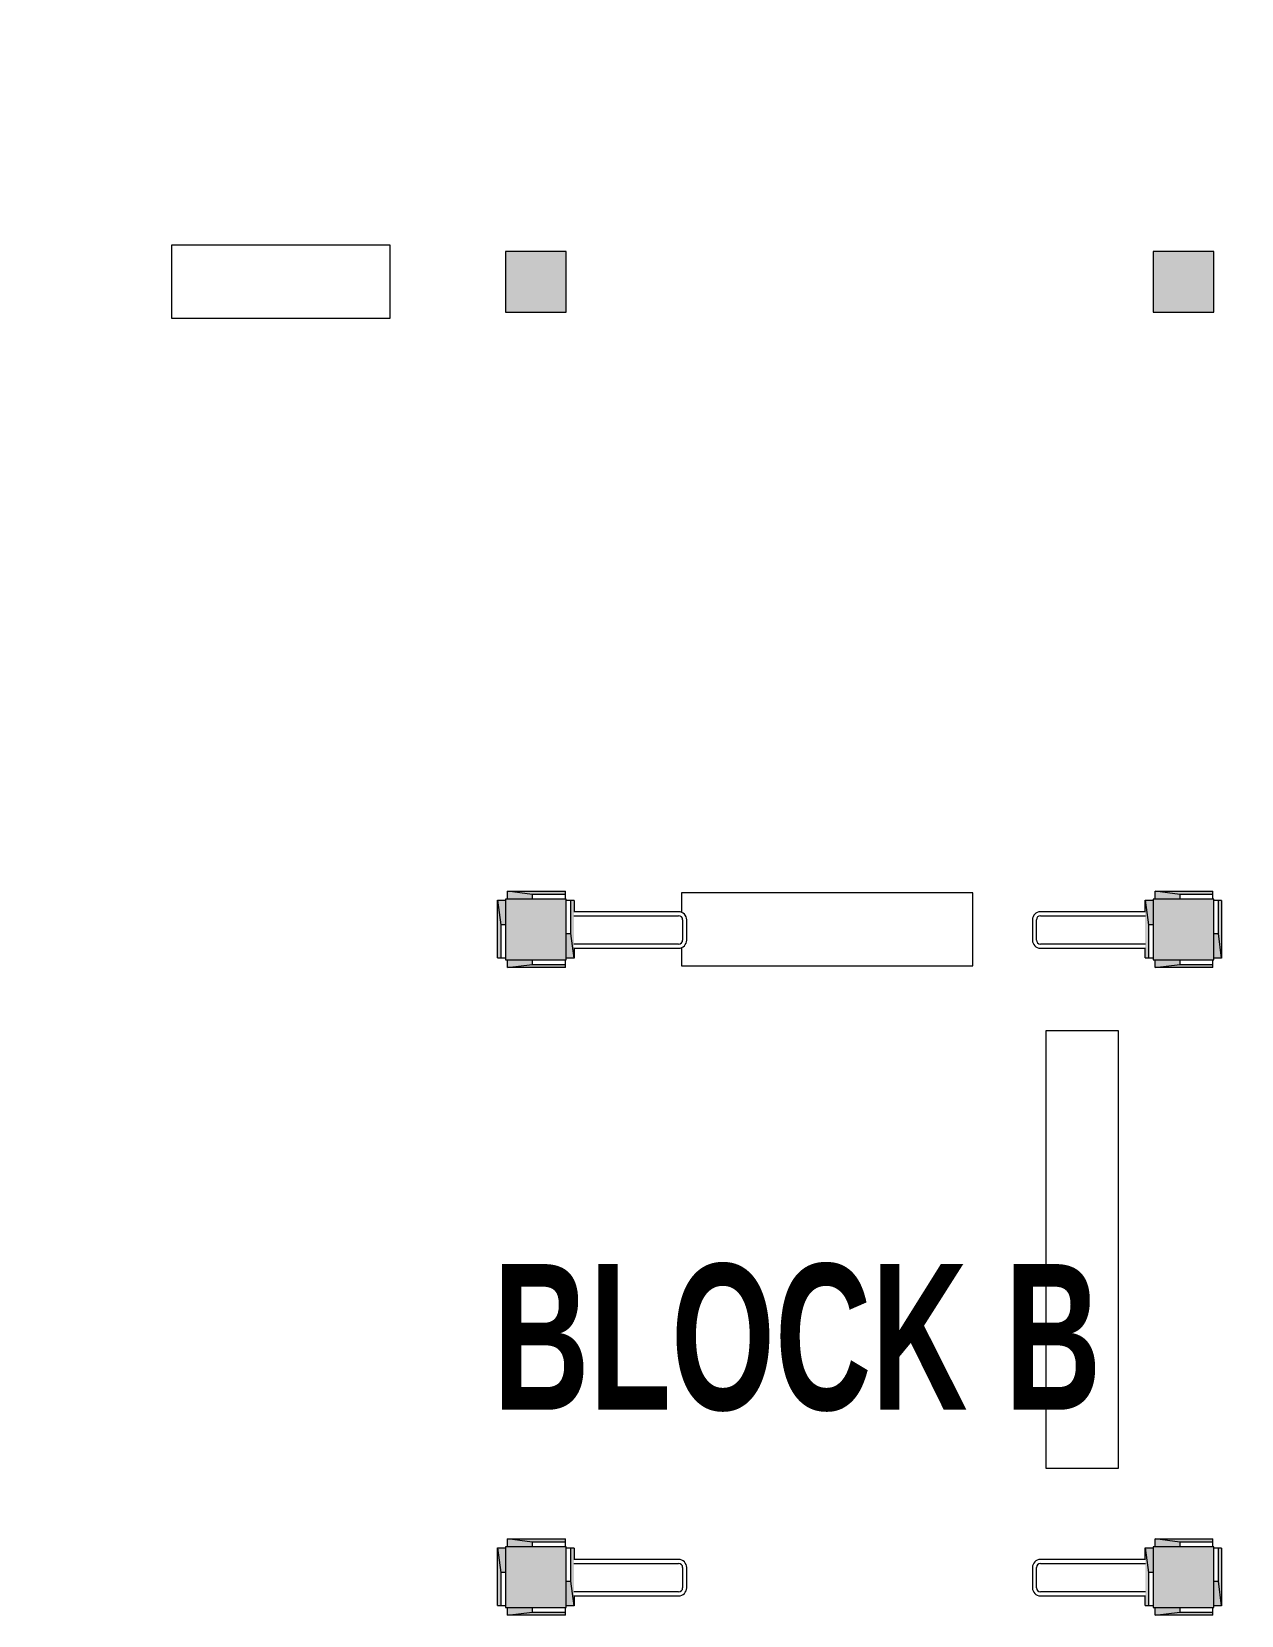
# Model space of a CAD drawing. Header units: millimetres. Extents: x -106145 to 154907, y -84585 to 152038.
# Drawn here: x 35161 to 50104, y 33263 to 52823 of the extents above; entities that cross this region are included whole.
import ezdxf

# ---------------------------------------------------------------- set-up
doc = ezdxf.new("R2010")
doc.units = ezdxf.units.MM
for name, color, linetype, lineweight in [('A-ANNO-DIMS', 211, 'Continuous', 9), ('A-ANNO-DIMS-300', 211, 'Continuous', 9), ('A-FLOR', 192, 'Continuous', 5), ('A-WALL', 113, 'Continuous', 5), ('A-WALL-PATT', 111, 'Continuous', 5), ('G-ANNO-TEXT', 231, 'Continuous', 9), ('S-COLS', 52, 'Continuous', 5)]:
    doc.layers.add(name, color=color, linetype=linetype, lineweight=lineweight)
doc.styles.add('RomanS', font='romans__.ttf', dxfattribs={"width": 0.8, "height": 1200})
doc.styles.add('Swis721 Cn BT_B', font='swisscb.ttf', dxfattribs={"width": 0.8, "height": 1800})
doc.dimstyles.new('Diagonal_-_4_mm_RomanS', dxfattribs={"dimscale": 304.8, "dimtxt": 1219.023462, "dimasz": 1.476378, "dimexe": 0.984252, "dimexo": 0.0625, "dimgap": 0.19685, "dimtad": 1, "dimdec": 0, "dimzin": 0, "dimdsep": 46, "dimtxsty": 'RomanS', "dimblk1": 'OBLIQUE', "dimblk2": 'OBLIQUE', "dimsah": 1, "dimcen": 0.09, "dimdle": 2.362205, "dimazin": 0, "dimtfac": 1, "dimtdec": 4, "dimtix": 1, "dimtmove": 0, "dimatfit": 3, "dimfxl": 2.362205, "dimfxlon": 1, "dimtvp": 1, "dimtolj": 1, "dimtzin": 0, "dimarcsym": 2})

# ---------------------------------------------------------------- blocks, each defined once
blk = doc.blocks.new('M_Concrete-Rectangular-Column - 750 x 750-8770424-Site Plan')
at = {"layer": 'S-COLS'}
blk.add_hatch(color=256, dxfattribs=at).paths.add_polyline_path([(-375, 375), (-375, -375), (375, -375), (375, 375), (292, 375)], flags=0)
at = {"layer": 'S-COLS', "color": 41}
for p, q in [((375, 375), (-375, 375)), ((-375, 375), (-375, -375)), ((375, -375), (375, 375)), ((-375, -375), (375, -375))]:
    blk.add_line(p, q, dxfattribs=at)
blk = doc.blocks.new('M_Concrete-Rectangular-Column - 750 x 750-3585654-Site Plan')
at = {"layer": 'S-COLS'}
blk.add_hatch(color=256, dxfattribs=at).paths.add_polyline_path([(-375, 375), (-375, -375), (375, -375), (375, 375), (-130, 375)], flags=0)
at = {"layer": 'S-COLS', "color": 41}
for p, q in [((375, 375), (-375, 375)), ((-375, 375), (-375, -375)), ((375, -375), (375, 375)), ((-375, -375), (375, -375))]:
    blk.add_line(p, q, dxfattribs=at)
blk = doc.blocks.new('Walls 213 - Walls 186-9526310-Site Plan')
at = {"layer": 'A-WALL', "color": 41}
for p, q in [((43153, 29953), (41858, 29953)), ((48920, 29953), (47623, 29953)), ((41858, 29903), (43153, 29903)), ((43203, 29853), (43203, 29603)), ((43253, 29603), (43253, 29853)), ((47523, 29853), (47523, 29603)), ((47573, 29603), (47573, 29853)), ((47623, 29903), (48920, 29903)), ((43153, 29553), (41858, 29553)), ((48920, 29553), (47623, 29553)), ((41858, 29503), (43153, 29503)), ((47623, 29503), (48920, 29503))]:
    blk.add_line(p, q, dxfattribs=at)
for centre, radius, start, end in [((43153, 29853), 100, 0, 90), ((47623, 29853), 100, 90, 180), ((43153, 29853), 50, 0, 90), ((47623, 29853), 50, 90, 180), ((43153, 29603), 50, 270, 0), ((43153, 29603), 100, 270, 0), ((47623, 29603), 100, 180, 270), ((47623, 29603), 50, 180, 270)]:
    blk.add_arc(centre, radius, start, end, dxfattribs=at)
blk = doc.blocks.new('Walls 198 - Walls 198-9526360-Site Plan')
at = {"layer": 'A-WALL-PATT'}
for points in [[(41039, 38110), (41344, 38110), (41344, 38168), (41039, 38208)], [(41754, 38168), (41754, 38208), (41039, 38208), (41344, 38168)]]:
    blk.add_hatch(color=90, dxfattribs=at).paths.add_polyline_path(points, flags=0)
at = {"layer": 'A-WALL', "color": 41}
for p, q in [((41344, 38168), (41039, 38208)), ((41039, 38110), (41039, 38208)), ((41039, 38208), (41754, 38208)), ((41754, 38168), (41754, 38208))]:
    blk.add_line(p, q, dxfattribs=at)
at = {"layer": 'A-WALL', "color": 61, "lineweight": 18}
for p, q in [((41344, 38168), (41344, 38110)), ((41754, 38168), (41344, 38168)), ((41754, 38110), (41754, 38168))]:
    blk.add_line(p, q, dxfattribs=at)
blk = doc.blocks.new('Walls 211 - Walls 198-9526403-Site Plan')
at = {"layer": 'A-WALL-PATT'}
for points in [[(41039, 37263), (41344, 37302), (41344, 37360), (41039, 37360)], [(41039, 37263), (41754, 37263), (41754, 37302), (41344, 37302)]]:
    blk.add_hatch(color=90, dxfattribs=at).paths.add_polyline_path(points, flags=0)
at = {"layer": 'A-WALL', "color": 41}
for p, q in [((41039, 37263), (41039, 37360)), ((41039, 37263), (41344, 37302)), ((41754, 37263), (41039, 37263)), ((41754, 37263), (41754, 37302))]:
    blk.add_line(p, q, dxfattribs=at)
at = {"layer": 'A-WALL', "color": 61, "lineweight": 18}
for p, q in [((41344, 37360), (41344, 37302)), ((41344, 37302), (41754, 37302)), ((41754, 37302), (41754, 37360))]:
    blk.add_line(p, q, dxfattribs=at)
blk = doc.blocks.new('Walls 215 - Walls 198-9526430-Site Plan')
at = {"layer": 'A-WALL-PATT'}
for points in [[(40956, 37382), (40956, 37791), (40916, 38097), (40916, 37382)], [(41014, 37791), (41014, 38097), (40916, 38097), (40956, 37791)]]:
    blk.add_hatch(color=90, dxfattribs=at).paths.add_polyline_path(points, flags=0)
at = {"layer": 'A-WALL', "color": 41}
for p, q in [((40916, 38097), (40956, 37791)), ((40916, 37382), (40916, 38097)), ((40916, 38097), (41014, 38097)), ((40916, 37382), (40956, 37382))]:
    blk.add_line(p, q, dxfattribs=at)
at = {"layer": 'A-WALL', "color": 61, "lineweight": 18}
for p, q in [((41014, 37791), (40956, 37791)), ((40956, 37791), (40956, 37382)), ((40956, 37382), (41014, 37382))]:
    blk.add_line(p, q, dxfattribs=at)
blk = doc.blocks.new('Walls 216 - Walls 198-9526457-Site Plan')
at = {"layer": 'A-WALL-PATT'}
for points in [[(41861, 37378), (41858, 38093), (41822, 38093), (41822, 37683), (41858, 37403)], [(41861, 37378), (41822, 37683), (41764, 37683), (41764, 37378)]]:
    blk.add_hatch(color=90, dxfattribs=at).paths.add_polyline_path(points, flags=0)
at = {"layer": 'A-WALL', "color": 61, "lineweight": 18}
for p, q in [((41822, 38093), (41764, 38093)), ((41822, 37683), (41822, 38093)), ((41764, 37683), (41822, 37683))]:
    blk.add_line(p, q, dxfattribs=at)
at = {"layer": 'A-WALL', "color": 41}
for p, q in [((41861, 38093), (41822, 38093)), ((41861, 38093), (41861, 37953)), ((41861, 37378), (41822, 37683)), ((41861, 37378), (41764, 37378)), ((41861, 37503), (41861, 37378))]:
    blk.add_line(p, q, dxfattribs=at)
blk = doc.blocks.new('Walls 217 - Walls 198-9526484-Site Plan')
at = {"layer": 'A-WALL-PATT'}
for points in [[(49344, 38110), (49344, 38168), (49039, 38208), (49039, 38110), (49166, 38110)], [(49344, 38168), (49754, 38168), (49754, 38208), (49039, 38208), (49166, 38191)]]:
    blk.add_hatch(color=90, dxfattribs=at).paths.add_polyline_path(points, flags=0)
at = {"layer": 'A-WALL', "color": 41}
for p, q in [((49344, 38168), (49039, 38208)), ((49039, 38110), (49039, 38208)), ((49039, 38208), (49754, 38208)), ((49754, 38168), (49754, 38208))]:
    blk.add_line(p, q, dxfattribs=at)
at = {"layer": 'A-WALL', "color": 61, "lineweight": 18}
for p, q in [((49344, 38168), (49344, 38110)), ((49754, 38168), (49344, 38168)), ((49754, 38110), (49754, 38168))]:
    blk.add_line(p, q, dxfattribs=at)
blk = doc.blocks.new('Walls 219 - Walls 198-9526527-Site Plan')
at = {"layer": 'A-WALL-PATT'}
for points in [[(49039, 37263), (49344, 37302), (49344, 37360), (49039, 37360)], [(49754, 37263), (49754, 37302), (49344, 37302), (49039, 37263), (49166, 37263)]]:
    blk.add_hatch(color=90, dxfattribs=at).paths.add_polyline_path(points, flags=0)
at = {"layer": 'A-WALL', "color": 41}
for p, q in [((49039, 37263), (49039, 37360)), ((49039, 37263), (49344, 37302)), ((49754, 37263), (49039, 37263)), ((49754, 37263), (49754, 37302))]:
    blk.add_line(p, q, dxfattribs=at)
at = {"layer": 'A-WALL', "color": 61, "lineweight": 18}
for p, q in [((49344, 37360), (49344, 37302)), ((49344, 37302), (49754, 37302)), ((49754, 37302), (49754, 37360))]:
    blk.add_line(p, q, dxfattribs=at)
blk = doc.blocks.new('Walls 220 - Walls 198-9526554-Site Plan')
at = {"layer": 'A-WALL-PATT'}
for points in [[(48956, 37382), (48956, 37791), (48916, 38097), (48916, 37382)], [(48956, 37791), (49014, 37791), (49014, 38097), (48916, 38097)]]:
    blk.add_hatch(color=90, dxfattribs=at).paths.add_polyline_path(points, flags=0)
at = {"layer": 'A-WALL', "color": 41}
for p, q in [((48916, 38097), (48956, 37791)), ((48916, 37953), (48916, 38097)), ((48916, 38097), (49014, 38097)), ((48916, 37382), (48916, 37503)), ((48916, 37382), (48956, 37382))]:
    blk.add_line(p, q, dxfattribs=at)
at = {"layer": 'A-WALL', "color": 61, "lineweight": 18}
for p, q in [((49014, 37791), (48956, 37791)), ((48956, 37791), (48956, 37382)), ((48956, 37382), (49014, 37382))]:
    blk.add_line(p, q, dxfattribs=at)
blk = doc.blocks.new('Walls 221 - Walls 198-9526581-Site Plan')
at = {"layer": 'A-WALL-PATT'}
for points in [[(49861, 37378), (49861, 38093), (49822, 38093), (49822, 37683), (49858, 37403)], [(49764, 37378), (49861, 37378), (49822, 37683), (49764, 37683), (49764, 37403)]]:
    blk.add_hatch(color=90, dxfattribs=at).paths.add_polyline_path(points, flags=0)
at = {"layer": 'A-WALL', "color": 61, "lineweight": 18}
for p, q in [((49822, 38093), (49764, 38093)), ((49822, 37683), (49822, 38093)), ((49764, 37683), (49822, 37683))]:
    blk.add_line(p, q, dxfattribs=at)
at = {"layer": 'A-WALL', "color": 41}
for p, q in [((49861, 38093), (49822, 38093)), ((49861, 38093), (49861, 37378)), ((49861, 37378), (49822, 37683)), ((49861, 37378), (49764, 37378))]:
    blk.add_line(p, q, dxfattribs=at)
blk = doc.blocks.new('Walls 222 - Walls 198-9526608-Site Plan')
at = {"layer": 'A-WALL-PATT'}
for points in [[(49344, 30110), (49344, 30168), (49039, 30208), (49039, 30110), (49166, 30110)], [(49344, 30168), (49754, 30168), (49754, 30208), (49039, 30208), (49166, 30191)]]:
    blk.add_hatch(color=90, dxfattribs=at).paths.add_polyline_path(points, flags=0)
at = {"layer": 'A-WALL', "color": 41}
for p, q in [((49344, 30168), (49039, 30208)), ((49039, 30110), (49039, 30208)), ((49039, 30208), (49754, 30208)), ((49754, 30168), (49754, 30208))]:
    blk.add_line(p, q, dxfattribs=at)
at = {"layer": 'A-WALL', "color": 61, "lineweight": 18}
for p, q in [((49344, 30168), (49344, 30110)), ((49754, 30168), (49344, 30168)), ((49754, 30110), (49754, 30168))]:
    blk.add_line(p, q, dxfattribs=at)
blk = doc.blocks.new('Walls 224 - Walls 198-9526651-Site Plan')
at = {"layer": 'A-WALL-PATT'}
for points in [[(49039, 29263), (49344, 29302), (49344, 29360), (49039, 29360)], [(49166, 29263), (49754, 29263), (49754, 29302), (49344, 29302), (49039, 29263)]]:
    blk.add_hatch(color=90, dxfattribs=at).paths.add_polyline_path(points, flags=0)
at = {"layer": 'A-WALL', "color": 41}
for p, q in [((49039, 29263), (49039, 29360)), ((49039, 29263), (49344, 29302)), ((49754, 29263), (49039, 29263)), ((49754, 29263), (49754, 29302))]:
    blk.add_line(p, q, dxfattribs=at)
at = {"layer": 'A-WALL', "color": 61, "lineweight": 18}
for p, q in [((49344, 29360), (49344, 29302)), ((49754, 29302), (49754, 29360)), ((49344, 29302), (49754, 29302))]:
    blk.add_line(p, q, dxfattribs=at)
blk = doc.blocks.new('Walls 225 - Walls 198-9526678-Site Plan')
at = {"layer": 'A-WALL-PATT'}
for points in [[(48956, 29382), (48956, 29791), (48916, 30097), (48920, 29382)], [(48956, 29791), (49014, 29791), (49014, 30097), (48916, 30097), (48925, 30027)]]:
    blk.add_hatch(color=90, dxfattribs=at).paths.add_polyline_path(points, flags=0)
at = {"layer": 'A-WALL', "color": 41}
for p, q in [((48916, 30097), (48956, 29791)), ((48916, 29953), (48916, 30097)), ((48916, 30097), (49014, 30097)), ((48916, 29382), (48916, 29503)), ((48916, 29382), (48956, 29382))]:
    blk.add_line(p, q, dxfattribs=at)
at = {"layer": 'A-WALL', "color": 61, "lineweight": 18}
for p, q in [((49014, 29791), (48956, 29791)), ((48956, 29791), (48956, 29382)), ((48956, 29382), (49014, 29382))]:
    blk.add_line(p, q, dxfattribs=at)
blk = doc.blocks.new('Walls 226 - Walls 198-9526705-Site Plan')
at = {"layer": 'A-WALL-PATT'}
for points in [[(49861, 29378), (49861, 30093), (49822, 30093), (49822, 29683)], [(49764, 29378), (49861, 29378), (49822, 29683), (49764, 29683)]]:
    blk.add_hatch(color=90, dxfattribs=at).paths.add_polyline_path(points, flags=0)
at = {"layer": 'A-WALL', "color": 61, "lineweight": 18}
for p, q in [((49822, 30093), (49764, 30093)), ((49822, 29683), (49822, 30093)), ((49764, 29683), (49822, 29683))]:
    blk.add_line(p, q, dxfattribs=at)
at = {"layer": 'A-WALL', "color": 41}
for p, q in [((49861, 30093), (49822, 30093)), ((49861, 30093), (49861, 29378)), ((49861, 29378), (49822, 29683)), ((49861, 29378), (49764, 29378))]:
    blk.add_line(p, q, dxfattribs=at)
blk = doc.blocks.new('Walls 227 - Walls 198-9526732-Site Plan')
at = {"layer": 'A-WALL-PATT'}
for points in [[(41344, 30110), (41344, 30168), (41039, 30208), (41039, 30110)], [(41754, 30168), (41754, 30208), (41039, 30208), (41344, 30168)]]:
    blk.add_hatch(color=90, dxfattribs=at).paths.add_polyline_path(points, flags=0)
at = {"layer": 'A-WALL', "color": 41}
for p, q in [((41344, 30168), (41039, 30208)), ((41039, 30110), (41039, 30208)), ((41039, 30208), (41754, 30208)), ((41754, 30168), (41754, 30208))]:
    blk.add_line(p, q, dxfattribs=at)
at = {"layer": 'A-WALL', "color": 61, "lineweight": 18}
for p, q in [((41344, 30168), (41344, 30110)), ((41754, 30168), (41344, 30168)), ((41754, 30110), (41754, 30168))]:
    blk.add_line(p, q, dxfattribs=at)
blk = doc.blocks.new('Walls 229 - Walls 198-9526775-Site Plan')
at = {"layer": 'A-WALL-PATT'}
for points in [[(41039, 29263), (41344, 29302), (41344, 29360), (41039, 29360)], [(41039, 29263), (41754, 29263), (41754, 29302), (41344, 29302)]]:
    blk.add_hatch(color=90, dxfattribs=at).paths.add_polyline_path(points, flags=0)
at = {"layer": 'A-WALL', "color": 41}
for p, q in [((41039, 29263), (41039, 29360)), ((41039, 29263), (41344, 29302)), ((41754, 29263), (41039, 29263)), ((41754, 29263), (41754, 29302))]:
    blk.add_line(p, q, dxfattribs=at)
at = {"layer": 'A-WALL', "color": 61, "lineweight": 18}
for p, q in [((41344, 29360), (41344, 29302)), ((41754, 29302), (41754, 29360)), ((41344, 29302), (41754, 29302))]:
    blk.add_line(p, q, dxfattribs=at)
blk = doc.blocks.new('Walls 230 - Walls 198-9526802-Site Plan')
at = {"layer": 'A-WALL-PATT'}
for points in [[(40956, 29382), (40956, 29791), (40916, 30097), (40916, 29382)], [(41014, 29791), (41014, 30097), (40916, 30097), (40956, 29791)]]:
    blk.add_hatch(color=90, dxfattribs=at).paths.add_polyline_path(points, flags=0)
at = {"layer": 'A-WALL', "color": 41}
for p, q in [((40916, 30097), (40956, 29791)), ((40916, 29382), (40916, 30097)), ((40916, 30097), (41014, 30097)), ((40916, 29382), (40956, 29382))]:
    blk.add_line(p, q, dxfattribs=at)
at = {"layer": 'A-WALL', "color": 61, "lineweight": 18}
for p, q in [((41014, 29791), (40956, 29791)), ((40956, 29791), (40956, 29382)), ((40956, 29382), (41014, 29382))]:
    blk.add_line(p, q, dxfattribs=at)
blk = doc.blocks.new('Walls 231 - Walls 198-9526829-Site Plan')
at = {"layer": 'A-WALL-PATT'}
for points in [[(41861, 29378), (41861, 30093), (41822, 30093), (41822, 29683), (41861, 29382)], [(41861, 29378), (41822, 29683), (41764, 29683), (41764, 29378)]]:
    blk.add_hatch(color=90, dxfattribs=at).paths.add_polyline_path(points, flags=0)
at = {"layer": 'A-WALL', "color": 61, "lineweight": 18}
for p, q in [((41822, 30093), (41764, 30093)), ((41822, 29683), (41822, 30093)), ((41764, 29683), (41822, 29683))]:
    blk.add_line(p, q, dxfattribs=at)
at = {"layer": 'A-WALL', "color": 41}
for p, q in [((41861, 30093), (41822, 30093)), ((41861, 30093), (41861, 29953)), ((41861, 29378), (41822, 29683)), ((41861, 29378), (41764, 29378)), ((41861, 29503), (41861, 29378))]:
    blk.add_line(p, q, dxfattribs=at)
blk = doc.blocks.new('Walls 185 - Walls 186-9526844-Site Plan')
at = {"layer": 'A-WALL', "color": 41}
for p, q in [((43153, 29953), (41858, 29953)), ((48920, 29953), (47623, 29953)), ((41858, 29903), (43153, 29903)), ((43203, 29853), (43203, 29603)), ((43253, 29603), (43253, 29853)), ((47523, 29853), (47523, 29603)), ((47573, 29603), (47573, 29853)), ((47623, 29903), (48920, 29903)), ((43153, 29553), (41858, 29553)), ((48920, 29553), (47623, 29553)), ((41858, 29503), (43153, 29503)), ((47623, 29503), (48920, 29503))]:
    blk.add_line(p, q, dxfattribs=at)
for centre, radius, start, end in [((43153, 29853), 100, 0, 90), ((47623, 29853), 100, 90, 180), ((43153, 29853), 50, 0, 90), ((47623, 29853), 50, 90, 180), ((43153, 29603), 50, 270, 0), ((43153, 29603), 100, 270, 0), ((47623, 29603), 100, 180, 270), ((47623, 29603), 50, 180, 270)]:
    blk.add_arc(centre, radius, start, end, dxfattribs=at)
blk = doc.blocks.new('MM-HOSPITAL A _ B BLOCK-2022_11_05_CENTRAL_rvt-1-Site Plan')
at = {"layer": 'A-FLOR', "color": 41}
for p, q in [((39589, 50185), (36889, 50185)), ((36889, 50185), (36889, 49285)), ((39589, 49285), (39589, 50185)), ((36889, 49285), (39589, 49285)), ((43189, 42185), (43189, 41945)), ((46789, 42185), (43189, 42185)), ((46789, 41285), (46789, 42185)), ((43189, 41510), (43189, 41285)), ((43189, 41285), (46789, 41285)), ((47689, 40480), (47689, 35080)), ((48589, 40480), (47689, 40480)), ((48589, 35080), (48589, 40480)), ((47689, 35080), (48589, 35080))]:
    blk.add_line(p, q, dxfattribs=at)
at = {"color": 253, "lineweight": 5}
for name, p, rotation in [('M_Concrete-Rectangular-Column - 750 x 750-3585654-Site Plan', (41389, 49735), 89.99999999999878), ('M_Concrete-Rectangular-Column - 750 x 750-3585654-Site Plan', (49389, 49735), 90.00000482565875), ('M_Concrete-Rectangular-Column - 750 x 750-8770424-Site Plan', (41389, 41735), 89.99999999999886), ('M_Concrete-Rectangular-Column - 750 x 750-8770424-Site Plan', (49389, 41735), 90.00000482565875), ('M_Concrete-Rectangular-Column - 750 x 750-8770424-Site Plan', (41389, 33735), 89.9999999999988), ('M_Concrete-Rectangular-Column - 750 x 750-8770424-Site Plan', (49389, 33735), 90.00000482565797)]:
    blk.add_blockref(name, p, dxfattribs=dict(at, rotation=rotation))
for name, p in [('Walls 215 - Walls 198-9526430-Site Plan', (0, 4000)), ('Walls 198 - Walls 198-9526360-Site Plan', (0, 4000)), ('Walls 216 - Walls 198-9526457-Site Plan', (0, 4000)), ('Walls 220 - Walls 198-9526554-Site Plan', (0, 4000)), ('Walls 217 - Walls 198-9526484-Site Plan', (0, 4000)), ('Walls 221 - Walls 198-9526581-Site Plan', (0, 4000)), ('Walls 185 - Walls 186-9526844-Site Plan', (0, 12000)), ('Walls 211 - Walls 198-9526403-Site Plan', (0, 4000)), ('Walls 219 - Walls 198-9526527-Site Plan', (0, 4000)), ('Walls 230 - Walls 198-9526802-Site Plan', (0, 4000)), ('Walls 227 - Walls 198-9526732-Site Plan', (0, 4000)), ('Walls 231 - Walls 198-9526829-Site Plan', (0, 4000)), ('Walls 225 - Walls 198-9526678-Site Plan', (0, 4000)), ('Walls 222 - Walls 198-9526608-Site Plan', (0, 4000)), ('Walls 226 - Walls 198-9526705-Site Plan', (0, 4000)), ('Walls 213 - Walls 186-9526310-Site Plan', (0, 4000)), ('Walls 229 - Walls 198-9526775-Site Plan', (0, 4000)), ('Walls 224 - Walls 198-9526651-Site Plan', (0, 4000))]:
    blk.add_blockref(name, p, dxfattribs=at)
blk = doc.blocks.new('DIMBLOCK33-Site Plan')
at = {"layer": 'A-ANNO-DIMS-300', "transparency": 16777216}
for p, q in [((-65455, 47706), (79278, 131267)), ((79014, 130283), (78504, 131167)), ((78654, 130907), (79014, 130283)), ((-64471, 47442), (-64981, 48325)), ((-64831, 48066), (-64471, 47442))]:
    blk.add_line(p, q, dxfattribs=at)
at = {"layer": 'A-ANNO-DIMS-300', "lineweight": 35, "transparency": 16777216}
for p, q in [((78654, 130907), (78737, 131214)), ((78654, 130907), (78572, 130600)), ((-64831, 48066), (-64749, 48373)), ((-64831, 48066), (-64914, 47758))]:
    blk.add_line(p, q, dxfattribs=at)
at = {"layer": 'A-ANNO-DIMS-300', "color": 0, "transparency": 16777216, "insert": (3725, 89578), "char_height": 1200, "width": 6511.94, "attachment_point": 1, "rotation": 30, "line_spacing_factor": 0.983083, "style": 'RomanS'}
blk.add_mtext('165683', dxfattribs=at)
blk = doc.blocks.new('_Oblique')
at = {"color": 0, "linetype": 'ByBlock', "lineweight": -2}
blk.add_line((-0.5, -0.5), (0.5, 0.5), dxfattribs=at)

msp = doc.modelspace()

# ---------------------------------------------------------------- block references
at = {"lineweight": 5}
msp.add_blockref('MM-HOSPITAL A _ B BLOCK-2022_11_05_CENTRAL_rvt-1-Site Plan', (0, 0), dxfattribs=at)

# ---------------------------------------------------------------- next in the draw order: texts
at = {"layer": 'G-ANNO-TEXT', "color": 7, "insert": (40861.77, 37601.34), "char_height": 1800, "width": 8100.2505, "attachment_point": 1, "style": 'Swis721 Cn BT_B'}
msp.add_mtext('BLOCK B', dxfattribs=at)

# ---------------------------------------------------------------- next in the draw order: dimensions: what is measured, and where the dimension line sits
at = {"layer": 'A-ANNO-DIMS'}
dim = msp.add_linear_dim(base=(78654.26, 130907.03), p1=(-64471.28, 47442.07), p2=(79014.26, 130283.49), angle=30, dimstyle='Diagonal_-_4_mm_RomanS', override={"dimpost": '<>', "dimfxl": 165682.835536}, dxfattribs=at)
dim.commit()
dim.dimension.update_dxf_attribs({"geometry": 'DIMBLOCK33-Site Plan', "text_midpoint": (6578.73, 90062.68)})

doc.saveas('drawing.dxf')
